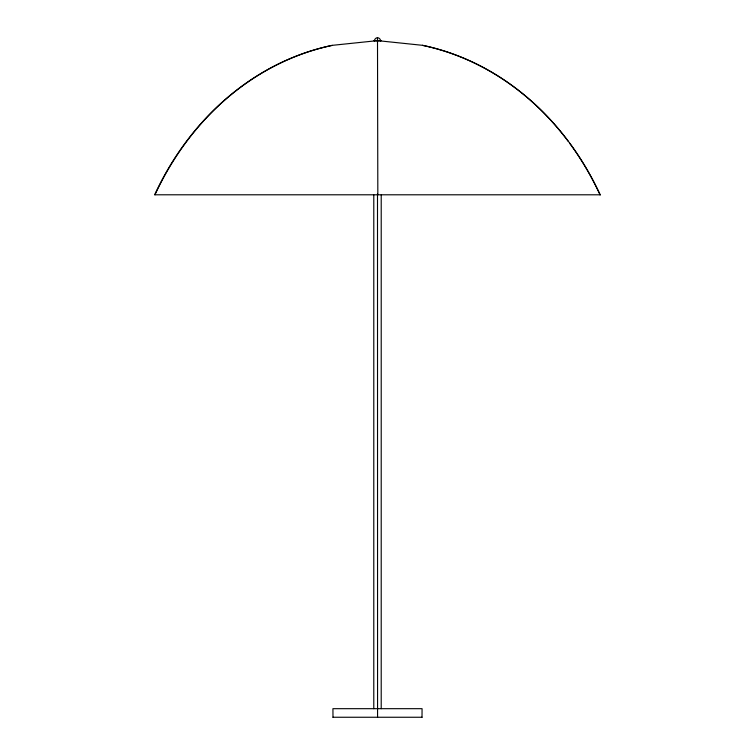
<?xml version="1.0" encoding="UTF-8"?>
<svg xmlns="http://www.w3.org/2000/svg" width="755" height="755" viewBox="0 0 755 755"><rect width="100%" height="100%" fill="white"/><g stroke="black" fill="none" stroke-linecap="round" stroke-linejoin="round"><path stroke-width="1.13" d="M377.83 194.799L377.5 37.75A3.681 3.19 -90 0 1 380.662 40.959L422.753 45.347M380.662 40.959L374.338 40.959L332.247 45.347A291.402 252.548 90 0 0 154.643 194.79L600.348 194.799M373.791 40.628L381.218 40.628M332.927 717.25L422.073 717.25M377.5 38.165L377.5 37.75A3.681 3.19 -90 0 0 374.338 40.959M422.007 717.25L422.073 708.681L332.927 708.681L332.993 717.25M381.218 194.979L381.209 708.681M377.5 193.912L377.566 717.25M373.791 194.979L373.782 708.681M422.677 45.357A291.402 252.17 90 0 1 568.279 141.374M569.685 143.271A291.402 252.17 90 0 1 600.027 194.79M422.573 45.357A291.402 252.548 90 0 1 600.187 194.79M154.973 194.79A291.402 252.17 -90 0 1 332.323 45.357"/></g></svg>
